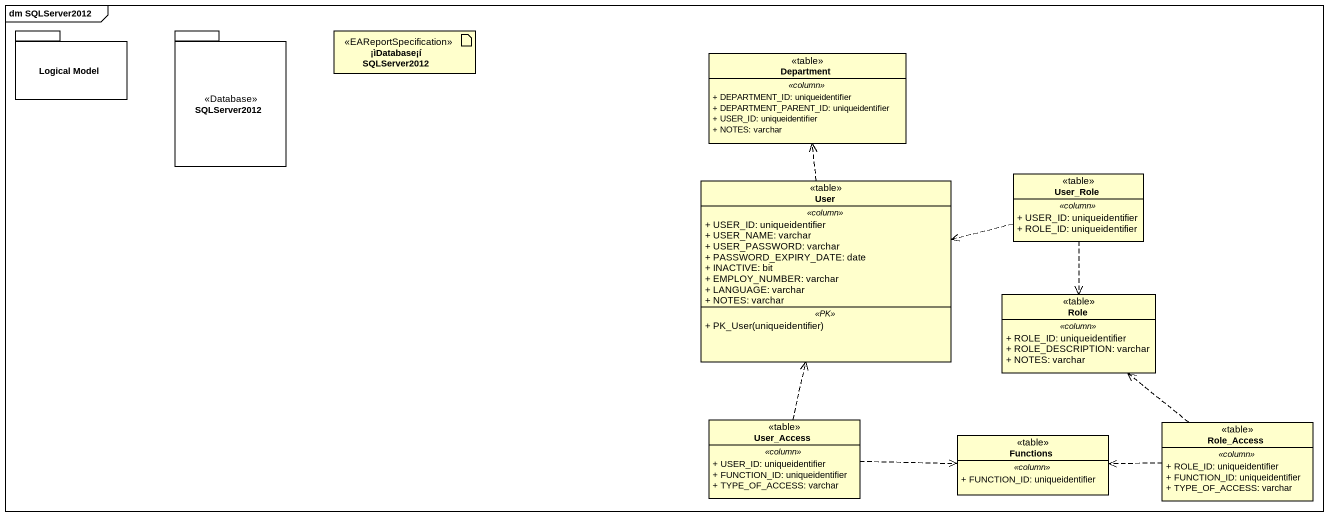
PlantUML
@startuml
mainframe dm SQLServer2012
allowmixing
hide circle
hide empty members
skinparam classAttributeIconSize 0
package "Logical Model" as Logical_Model {
}
package SQLServer2012 <<Database>> {
}
artifact "¡ìDatabase¡í SQLServer2012" as ìDatabase_í_SQLServer2012 <<EAReportSpecification>>
class Department <<table>> {
  .. <<column>> ..
  + DEPARTMENT_ID: uniqueidentifier
  + DEPARTMENT_PARENT_ID: uniqueidentifier
  + USER_ID: uniqueidentifier
  + NOTES: varchar
}
class User_Role <<table>> {
  .. <<column>> ..
  + USER_ID: uniqueidentifier
  + ROLE_ID: uniqueidentifier
}
class User <<table>> {
  .. <<column>> ..
  + USER_ID: uniqueidentifier
  + USER_NAME: varchar
  + USER_PASSWORD: varchar
  + PASSWORD_EXPIRY_DATE: date
  + INACTIVE: bit
  + EMPLOY_NUMBER: varchar
  + LANGUAGE: varchar
  + NOTES: varchar
  .. <<PK>> ..
  + PK_User(uniqueidentifier)
}
class Role <<table>> {
  .. <<column>> ..
  + ROLE_ID: uniqueidentifier
  + ROLE_DESCRIPTION: varchar
  + NOTES: varchar
}
class User_Access <<table>> {
  .. <<column>> ..
  + USER_ID: uniqueidentifier
  + FUNCTION_ID: uniqueidentifier
  + TYPE_OF_ACCESS: varchar
}
class Functions <<table>> {
  .. <<column>> ..
  + FUNCTION_ID: uniqueidentifier
}
class Role_Access <<table>> {
  .. <<column>> ..
  + ROLE_ID: uniqueidentifier
  + FUNCTION_ID: uniqueidentifier
  + TYPE_OF_ACCESS: varchar
}
User_Role .left.> User
User_Role ..> Role
User .up.> Department
User_Access .up.> User
User_Access .right.> Functions
Role_Access .up.> Role
Role_Access .left.> Functions
@enduml
